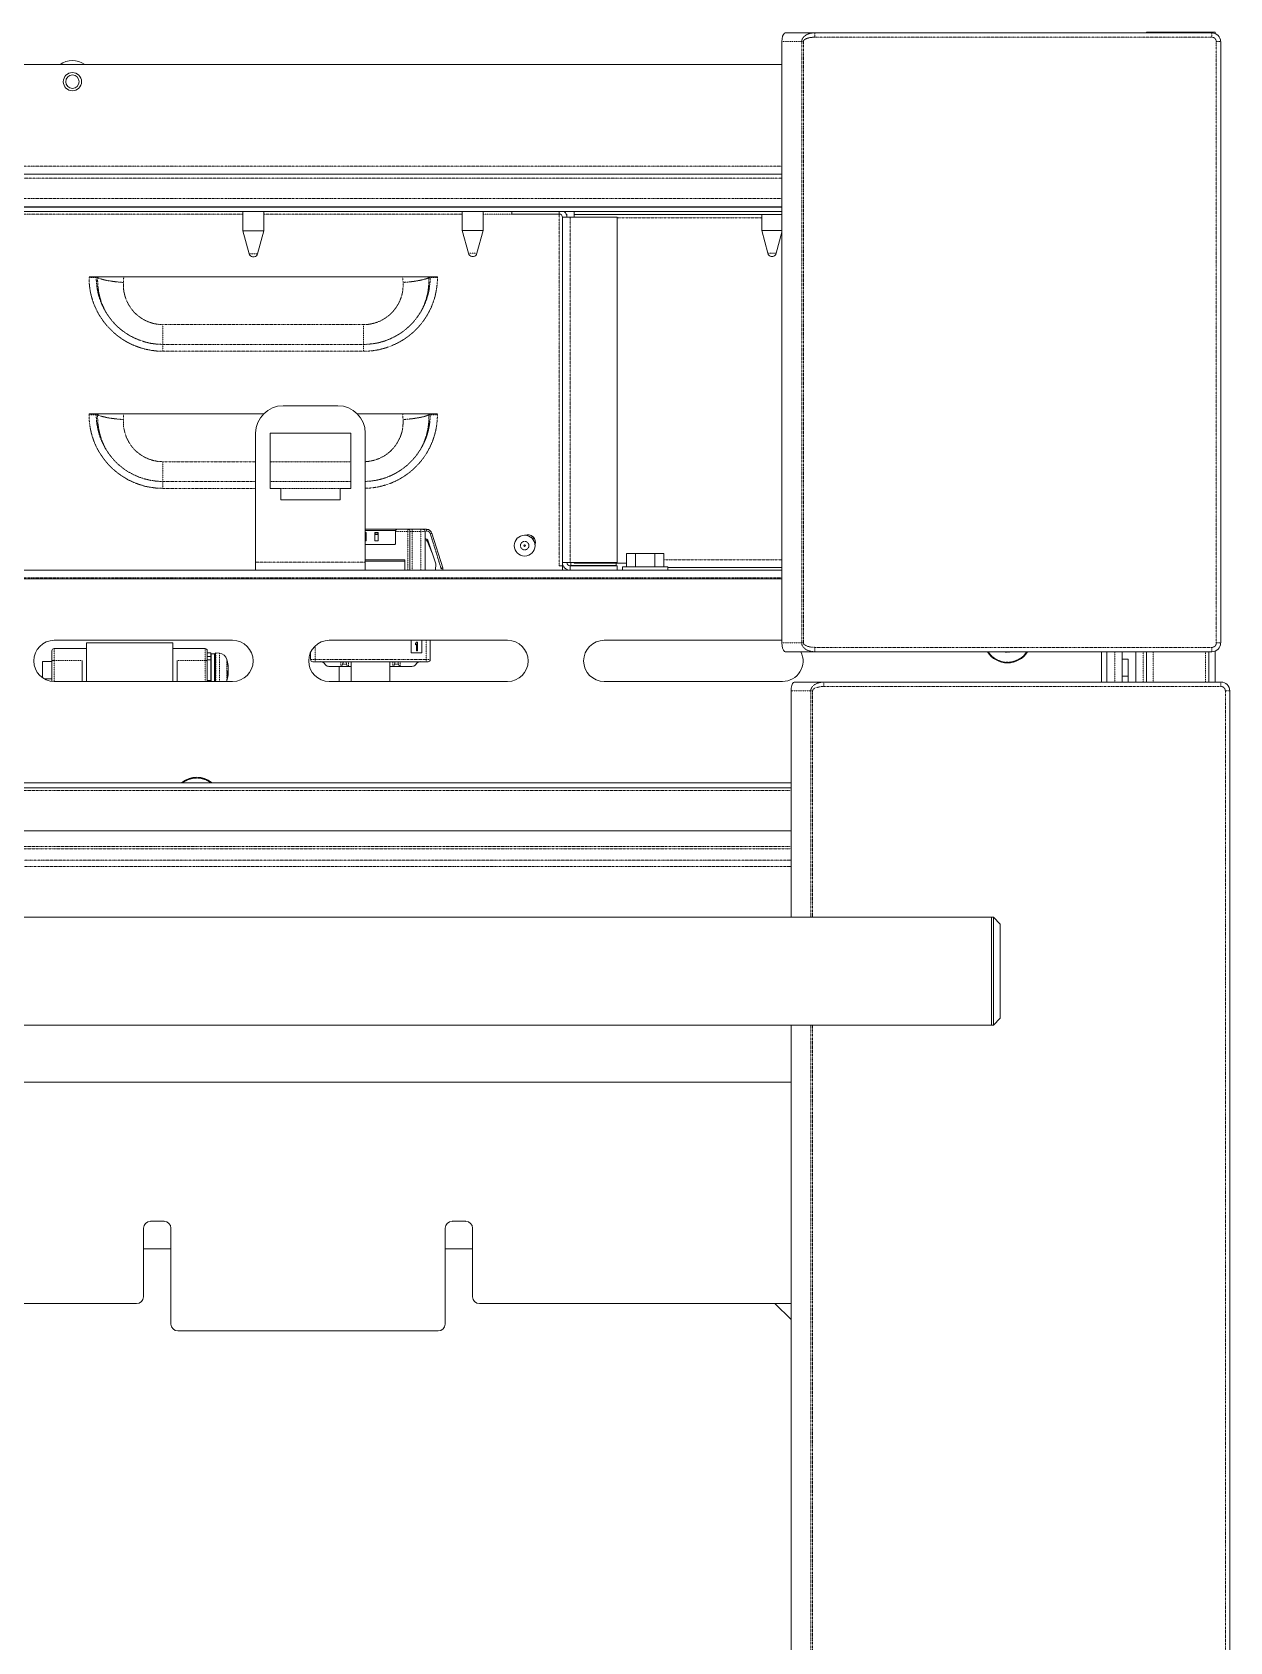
# Model space of a CAD drawing. Header units: millimetres. Extents: x 60499 to 556746, y 248297 to 497145.
# Drawn here: x 282588 to 294693, y 343822 to 360093 of the extents above; entities that cross this region are included whole.
import ezdxf

# ---------------------------------------------------------------- set-up
doc = ezdxf.new("R2010")
doc.units = ezdxf.units.MM
doc.linetypes.add('PHANTOM', pattern=[20, 10, -2, 2, -2, 2, -2])

msp = doc.modelspace()

# ---------------------------------------------------------------- linework, layer by layer
at = {"color": 7, "lineweight": 13, "ltscale": 0.006643}
for p, q in [((290204, 360087), (290499, 360087)), ((290204, 353831), (290499, 353831)), ((290297, 353524), (290591, 353524))]:
    msp.add_line(p, q, dxfattribs=at)
at = {"color": 7, "linetype": 'PHANTOM', "lineweight": 13, "ltscale": 0.000999991}
for p, q in [((290499, 360087), (290499, 360042)), ((294512, 360087), (294512, 360042)), ((294601, 359998), (294556, 359998)), ((294601, 353919), (294556, 353919)), ((290499, 353831), (290499, 353875)), ((294512, 353831), (294512, 353875)), ((290591, 353479), (290591, 353524)), ((294604, 353479), (294604, 353524))]:
    msp.add_line(p, q, dxfattribs=at)
at = {"color": 7, "lineweight": 13, "ltscale": 0.03937}
for p, q in [((290499, 360087), (294512, 360087)), ((290167, 359998), (290167, 353919)), ((294601, 353919), (294601, 359998)), ((290167, 359765), (266122, 359765)), ((266122, 358657), (290167, 358657)), ((266122, 358328), (290167, 358328)), ((290167, 358324), (266122, 358324)), ((290167, 358280), (266122, 358280)), ((287948, 358222), (287948, 354732)), ((288065, 358251), (290167, 358251)), ((288502, 354732), (288502, 358222)), ((283218, 357621), (286630, 357621)), ((283218, 356235), (284927, 356235)), ((284846, 354737), (284846, 356040)), ((285955, 354737), (285955, 356040)), ((266122, 354654), (290167, 354654)), ((266122, 354569), (290167, 354569)), ((284846, 354654), (285955, 354654)), ((290167, 354681), (289013, 354681)), ((282812, 353946), (284614, 353946)), ((285591, 353946), (287393, 353946)), ((288370, 353946), (290167, 353946)), ((285447, 353730), (286569, 353730)), ((294512, 353831), (290499, 353831)), ((284614, 353530), (282812, 353530)), ((287393, 353530), (285591, 353530)), ((290172, 353530), (288370, 353530)), ((290259, 353435), (290259, 351148)), ((290591, 353524), (294604, 353524)), ((294693, 329917), (294693, 353435)), ((266148, 352507), (290259, 352507)), ((266148, 352454), (290259, 352454)), ((266148, 352019), (290259, 352019)), ((264054, 351148), (292286, 351148)), ((264054, 350057), (292286, 350057)), ((290259, 350057), (290259, 334344)), ((290259, 349481), (266148, 349481)), ((280458, 347241), (283644, 347241)), ((287109, 347241), (290259, 347241)), ((284061, 346965), (286693, 346965))]:
    msp.add_line(p, q, dxfattribs=at)
at = {"color": 7, "lineweight": 13, "ltscale": 0.001475}
msp.add_line((293852, 360093), (293917, 360093), dxfattribs=at)
at = {"color": 7, "lineweight": 13, "ltscale": 0.000147121}
msp.add_line((293852, 360093), (293852, 360087), dxfattribs=at)
at = {"color": 7, "lineweight": 13, "ltscale": 0.011938}
msp.add_line((293917, 360093), (294446, 360093), dxfattribs=at)
at = {"color": 7, "linetype": 'PHANTOM', "lineweight": 13, "ltscale": 0.000147121}
for p, q in [((293917, 360093), (293917, 360087)), ((294446, 360087), (294446, 360093))]:
    msp.add_line(p, q, dxfattribs=at)
at = {"color": 7, "lineweight": 13, "ltscale": 0.000774954}
for p, q in [((294481, 360093), (294446, 360093)), ((288554, 354654), (288554, 354689)), ((289013, 354654), (289013, 354689))]:
    msp.add_line(p, q, dxfattribs=at)
at = {"color": 7, "lineweight": 13, "ltscale": 5.0342e-05}
msp.add_line((294479, 360093), (294481, 360093), dxfattribs=at)
at = {"color": 7, "lineweight": 13, "ltscale": 0.001425}
msp.add_line((294544, 360093), (294481, 360093), dxfattribs=at)
at = {"color": 7, "lineweight": 13, "ltscale": 0.000147061}
msp.add_line((294481, 360093), (294481, 360087), dxfattribs=at)
at = {"color": 7, "lineweight": 13, "ltscale": 0.000280726}
msp.add_line((294544, 360093), (294544, 360081), dxfattribs=at)
at = {"color": 7, "linetype": 'PHANTOM', "lineweight": 13, "ltscale": 0.004504}
for p, q in [((290167, 359998), (290366, 359998)), ((290167, 353919), (290366, 353919)), ((290259, 353435), (290459, 353435))]:
    msp.add_line(p, q, dxfattribs=at)
at = {"color": 7, "linetype": 'PHANTOM', "lineweight": 13, "ltscale": 0.000382671}
for p, q in [((290366, 359998), (290383, 359998)), ((290366, 353919), (290383, 353919)), ((290476, 353435), (290459, 353435))]:
    msp.add_line(p, q, dxfattribs=at)
at = {"color": 7, "linetype": 'PHANTOM', "lineweight": 13, "ltscale": 0.03937}
for p, q in [((290366, 359998), (290366, 353919)), ((290383, 359998), (290383, 353919)), ((290499, 360042), (294512, 360042)), ((294556, 353919), (294556, 359998)), ((266122, 358739), (290167, 358739)), ((290167, 358618), (266122, 358618)), ((266122, 358411), (290167, 358411)), ((278277, 358255), (284719, 358255)), ((284929, 358255), (286936, 358255)), ((287915, 354699), (287915, 358255)), ((288025, 358222), (288025, 354732)), ((289962, 358217), (288502, 358217)), ((285937, 357137), (283910, 357137)), ((283910, 356937), (285937, 356937)), ((283910, 356868), (285937, 356868)), ((284846, 355751), (283910, 355751)), ((283910, 355551), (284846, 355551)), ((283910, 355482), (284846, 355482)), ((284846, 354737), (285955, 354737)), ((290167, 354758), (288972, 354758)), ((266122, 354577), (290167, 354577)), ((285447, 353752), (286569, 353752)), ((294512, 353875), (290499, 353875)), ((290459, 353435), (290459, 351148)), ((290476, 353435), (290476, 351148)), ((290591, 353479), (294604, 353479)), ((294649, 329917), (294649, 353435)), ((290259, 352427), (266148, 352427)), ((290259, 351863), (266148, 351863)), ((290259, 351839), (266148, 351839)), ((266148, 351725), (290259, 351725)), ((266148, 351660), (290259, 351660)), ((290459, 350057), (290459, 334097)), ((290476, 350057), (290476, 334097))]:
    msp.add_line(p, q, dxfattribs=at)
at = {"color": 7, "lineweight": 13, "ltscale": 8.77681e-05}
for p, q in [((284719, 358328), (284719, 358324)), ((284929, 358328), (284929, 358324))]:
    msp.add_line(p, q, dxfattribs=at)
at = {"color": 7, "lineweight": 13, "ltscale": 0.004406}
for p, q in [((284719, 358280), (284719, 358084)), ((284929, 358280), (284929, 358084))]:
    msp.add_line(p, q, dxfattribs=at)
at = {"color": 7, "lineweight": 13, "ltscale": 0.004291}
for p, q in [((286936, 358280), (286936, 358090)), ((287146, 358280), (287146, 358090))]:
    msp.add_line(p, q, dxfattribs=at)
at = {"color": 7, "linetype": 'PHANTOM', "lineweight": 13, "ltscale": 0.006587}
msp.add_line((287146, 358255), (287438, 358255), dxfattribs=at)
at = {"color": 7, "lineweight": 13, "ltscale": 0.000557006}
for p, q in [((287438, 358280), (287438, 358255)), ((287915, 358280), (287915, 358255))]:
    msp.add_line(p, q, dxfattribs=at)
at = {"color": 7, "lineweight": 13, "ltscale": 0.01075}
for p, q in [((287438, 358255), (287915, 358255)), ((288502, 358222), (288025, 358222)), ((288025, 354732), (288502, 354732)), ((288502, 354699), (288025, 354699)), ((288502, 354654), (288025, 354654))]:
    msp.add_line(p, q, dxfattribs=at)
at = {"color": 7, "lineweight": 13, "ltscale": 0.00175}
for p, q in [((287948, 358222), (288025, 358222)), ((287948, 354732), (288025, 354732))]:
    msp.add_line(p, q, dxfattribs=at)
at = {"color": 7, "lineweight": 13, "ltscale": 0.000168988}
msp.add_line((287992, 358255), (287985, 358255), dxfattribs=at)
at = {"color": 7, "lineweight": 13, "ltscale": 0.000750024}
for p, q in [((287992, 358222), (287992, 358255)), ((287948, 354699), (287915, 354699))]:
    msp.add_line(p, q, dxfattribs=at)
at = {"color": 7, "lineweight": 13, "ltscale": 0.000662015}
msp.add_line((288065, 358280), (288065, 358251), dxfattribs=at)
at = {"color": 7, "lineweight": 13, "ltscale": 0.000644654}
msp.add_line((288065, 358251), (288065, 358222), dxfattribs=at)
at = {"color": 7, "lineweight": 13, "ltscale": 0.003629}
msp.add_line((289962, 358251), (289962, 358090), dxfattribs=at)
at = {"color": 7, "lineweight": 13, "ltscale": 0.004725}
for p, q in [((284719, 358084), (284929, 358084)), ((286936, 358090), (287146, 358090))]:
    msp.add_line(p, q, dxfattribs=at)
at = {"color": 7, "lineweight": 13, "ltscale": 0.005396}
for p, q in [((284719, 358084), (284781, 357853)), ((284929, 358084), (284867, 357853)), ((286936, 358090), (286998, 357858)), ((287146, 358090), (287084, 357858)), ((289962, 358090), (290023, 357858))]:
    msp.add_line(p, q, dxfattribs=at)
at = {"color": 7, "lineweight": 13, "ltscale": 0.004622}
msp.add_line((289962, 358090), (290167, 358090), dxfattribs=at)
at = {"color": 7, "lineweight": 13, "ltscale": 0.004999}
msp.add_line((290167, 358073), (290109, 357858), dxfattribs=at)
at = {"color": 7, "linetype": 'PHANTOM', "lineweight": 13, "ltscale": 0.000965929}
for p, q in [((284781, 357853), (284824, 357853)), ((284824, 357853), (284867, 357853)), ((286998, 357858), (287041, 357858)), ((287041, 357858), (287084, 357858)), ((290066, 357858), (290109, 357858))]:
    msp.add_line(p, q, dxfattribs=at)
at = {"color": 7, "lineweight": 13, "ltscale": 0.000187491}
for p, q in [((284824, 357821), (284816, 357821)), ((284832, 357821), (284824, 357821)), ((287041, 357826), (287033, 357826)), ((287049, 357826), (287041, 357826)), ((290066, 357826), (290058, 357826))]:
    msp.add_line(p, q, dxfattribs=at)
at = {"color": 7, "linetype": 'PHANTOM', "lineweight": 13, "ltscale": 0.000965869}
msp.add_line((290023, 357858), (290066, 357858), dxfattribs=at)
at = {"color": 7, "lineweight": 13, "ltscale": 0.000187551}
msp.add_line((290075, 357826), (290066, 357826), dxfattribs=at)
at = {"color": 7, "linetype": 'PHANTOM', "lineweight": 13, "ltscale": 0.000199986}
for p, q in [((283163, 357621), (283163, 357612)), ((283236, 357621), (283236, 357612)), ((286611, 357612), (286611, 357621)), ((286684, 357612), (286684, 357621)), ((283163, 356235), (283163, 356226)), ((283236, 356235), (283236, 356226)), ((286611, 356226), (286611, 356235)), ((286684, 356226), (286684, 356235))]:
    msp.add_line(p, q, dxfattribs=at)
at = {"color": 7, "lineweight": 13, "ltscale": 0.001225}
for p, q in [((283218, 357621), (283163, 357621)), ((286630, 357621), (286684, 357621)), ((283218, 356235), (283163, 356235)), ((286630, 356235), (286684, 356235))]:
    msp.add_line(p, q, dxfattribs=at)
at = {"color": 7, "linetype": 'PHANTOM', "lineweight": 13, "ltscale": 0.001644}
for p, q in [((283236, 357612), (283163, 357612)), ((286611, 357612), (286684, 357612)), ((283236, 356226), (283163, 356226)), ((286611, 356226), (286684, 356226))]:
    msp.add_line(p, q, dxfattribs=at)
at = {"color": 7, "linetype": 'PHANTOM', "lineweight": 13, "ltscale": 0.000311003}
for p, q in [((283250, 357612), (283236, 357612)), ((286597, 357612), (286611, 357612)), ((283250, 356226), (283236, 356226)), ((286597, 356226), (286611, 356226))]:
    msp.add_line(p, q, dxfattribs=at)
at = {"color": 7, "linetype": 'PHANTOM', "lineweight": 13, "ltscale": 0.000200395}
for p, q in [((283250, 357612), (283251, 357621)), ((283250, 356226), (283251, 356235))]:
    msp.add_line(p, q, dxfattribs=at)
at = {"color": 7, "linetype": 'PHANTOM', "lineweight": 13, "ltscale": 0.001288}
for p, q in [((283510, 357564), (283514, 357621)), ((286333, 357621), (286337, 357564)), ((283510, 356178), (283514, 356235)), ((286333, 356235), (286337, 356178))]:
    msp.add_line(p, q, dxfattribs=at)
at = {"color": 7, "linetype": 'PHANTOM', "lineweight": 13, "ltscale": 0.000200399}
for p, q in [((286597, 357621), (286597, 357612)), ((286597, 356235), (286597, 356226))]:
    msp.add_line(p, q, dxfattribs=at)
at = {"color": 7, "linetype": 'PHANTOM', "lineweight": 13, "ltscale": 0.004503}
for p, q in [((283910, 357137), (283910, 356937)), ((285937, 357137), (285937, 356937)), ((283910, 355751), (283910, 355551))]:
    msp.add_line(p, q, dxfattribs=at)
at = {"color": 7, "linetype": 'PHANTOM', "lineweight": 13, "ltscale": 0.001565}
for p, q in [((283910, 356937), (283910, 356868)), ((285937, 356937), (285937, 356868)), ((283910, 355551), (283910, 355482))]:
    msp.add_line(p, q, dxfattribs=at)
at = {"color": 7, "lineweight": 13, "ltscale": 0.0125}
msp.add_line((285678, 356317), (285124, 356317), dxfattribs=at)
at = {"color": 7, "lineweight": 13, "ltscale": 0.017034}
msp.add_line((285874, 356235), (286630, 356235), dxfattribs=at)
at = {"color": 7, "lineweight": 13, "ltscale": 0.018406}
msp.add_line((285809, 356040), (284993, 356040), dxfattribs=at)
at = {"color": 7, "lineweight": 13, "ltscale": 0.012623}
for p, q in [((284993, 355480), (284993, 356040)), ((285809, 355480), (285809, 356040))]:
    msp.add_line(p, q, dxfattribs=at)
at = {"color": 7, "linetype": 'PHANTOM', "lineweight": 13, "ltscale": 0.018406}
for p, q in [((285809, 355751), (284993, 355751)), ((284993, 355551), (285809, 355551)), ((284993, 355482), (285809, 355482))]:
    msp.add_line(p, q, dxfattribs=at)
at = {"color": 7, "lineweight": 13, "ltscale": 0.002411}
for p, q in [((284993, 355480), (285100, 355480)), ((285702, 355480), (285809, 355480))]:
    msp.add_line(p, q, dxfattribs=at)
at = {"color": 7, "lineweight": 13, "ltscale": 0.002584}
for p, q in [((285100, 355480), (285100, 355366)), ((285702, 355366), (285702, 355480))]:
    msp.add_line(p, q, dxfattribs=at)
at = {"color": 7, "lineweight": 13, "ltscale": 0.013583}
msp.add_line((285100, 355366), (285702, 355366), dxfattribs=at)
at = {"color": 7, "lineweight": 13, "ltscale": 0.007197}
msp.add_line((285955, 355068), (286274, 355068), dxfattribs=at)
at = {"color": 7, "lineweight": 13, "ltscale": 0.006902}
msp.add_line((285955, 355055), (286261, 355055), dxfattribs=at)
at = {"color": 7, "lineweight": 13, "ltscale": 0.000208937}
for p, q in [((285964, 355037), (285955, 355037)), ((285964, 355016), (285955, 355016)), ((285964, 354950), (285955, 354950))]:
    msp.add_line(p, q, dxfattribs=at)
at = {"color": 7, "lineweight": 13, "ltscale": 0.000295264}
for p, q in [((285964, 355037), (285964, 355024)), ((286051, 355037), (286051, 355024))]:
    msp.add_line(p, q, dxfattribs=at)
at = {"color": 7, "lineweight": 13, "ltscale": 0.000738189}
for p, q in [((286051, 355037), (286084, 355037)), ((286051, 355016), (286084, 355016)), ((286051, 354950), (286084, 354950))]:
    msp.add_line(p, q, dxfattribs=at)
at = {"color": 7, "lineweight": 13, "ltscale": 0.000295324}
msp.add_line((286084, 355037), (286084, 355024), dxfattribs=at)
at = {"color": 7, "lineweight": 13, "ltscale": 0.000417608}
msp.add_line((286261, 355055), (286274, 355068), dxfattribs=at)
at = {"color": 7, "lineweight": 13, "ltscale": 0.000196802}
for p, q in [((286261, 355055), (286261, 355046)), ((286084, 355016), (286084, 355024))]:
    msp.add_line(p, q, dxfattribs=at)
at = {"color": 7, "linetype": 'PHANTOM', "lineweight": 13, "ltscale": 0.002805}
msp.add_line((286385, 355046), (286261, 355046), dxfattribs=at)
at = {"color": 7, "lineweight": 13, "ltscale": 0.002756}
msp.add_line((286261, 355046), (286261, 354924), dxfattribs=at)
at = {"color": 7, "lineweight": 13, "ltscale": 0.00251}
msp.add_line((286385, 355068), (286274, 355068), dxfattribs=at)
at = {"color": 7, "lineweight": 13, "ltscale": 0.000984252}
for p, q in [((286429, 355068), (286385, 355068)), ((284009, 353921), (284009, 353878))]:
    msp.add_line(p, q, dxfattribs=at)
at = {"color": 7, "linetype": 'PHANTOM', "lineweight": 13, "ltscale": 0.000492126}
for p, q in [((286385, 355068), (286385, 355046)), ((286385, 355046), (286407, 355046)), ((286429, 355046), (286407, 355046)), ((286429, 355068), (286429, 355046)), ((286516, 355068), (286516, 355046)), ((285447, 353730), (285447, 353752)), ((286569, 353730), (286569, 353752))]:
    msp.add_line(p, q, dxfattribs=at)
at = {"color": 7, "linetype": 'PHANTOM', "lineweight": 13, "ltscale": 0.008836}
for p, q in [((286385, 355046), (286385, 354654)), ((286429, 354654), (286429, 355046)), ((286516, 355046), (286516, 354654))]:
    msp.add_line(p, q, dxfattribs=at)
at = {"color": 7, "lineweight": 13, "ltscale": 0.008836}
for p, q in [((286407, 355046), (286407, 354654)), ((286560, 355046), (286560, 354654))]:
    msp.add_line(p, q, dxfattribs=at)
at = {"color": 7, "lineweight": 13, "ltscale": 0.001969}
for p, q in [((286516, 355068), (286429, 355068)), ((286484, 353927), (286484, 353839)), ((284009, 353791), (284009, 353878)), ((284009, 353638), (284009, 353550))]:
    msp.add_line(p, q, dxfattribs=at)
at = {"color": 7, "linetype": 'PHANTOM', "lineweight": 13, "ltscale": 0.001969}
msp.add_line((286516, 355046), (286429, 355046), dxfattribs=at)
at = {"color": 7, "lineweight": 13, "ltscale": 0.000492126}
for p, q in [((286516, 355068), (286538, 355068)), ((285447, 353730), (285425, 353730)), ((286590, 353730), (286569, 353730))]:
    msp.add_line(p, q, dxfattribs=at)
at = {"color": 7, "linetype": 'PHANTOM', "lineweight": 13, "ltscale": 0.000984252}
for p, q in [((286516, 355046), (286560, 355046)), ((285447, 353752), (285403, 353752)), ((286612, 353752), (286569, 353752))]:
    msp.add_line(p, q, dxfattribs=at)
at = {"color": 7, "lineweight": 13, "ltscale": 0.00083659}
msp.add_line((286538, 355068), (286575, 355068), dxfattribs=at)
at = {"color": 7, "linetype": 'PHANTOM', "lineweight": 13, "ltscale": 0.000354436}
msp.add_line((286559, 355050), (286575, 355050), dxfattribs=at)
at = {"color": 7, "linetype": 'PHANTOM', "lineweight": 13, "ltscale": 0.000393665}
for p, q in [((286575, 355068), (286575, 355050)), ((286739, 354672), (286721, 354672))]:
    msp.add_line(p, q, dxfattribs=at)
at = {"color": 7, "linetype": 'PHANTOM', "lineweight": 13, "ltscale": 0.000208937}
msp.add_line((285964, 355024), (285955, 355024), dxfattribs=at)
at = {"color": 7, "lineweight": 13, "ltscale": 0.006705}
msp.add_line((286252, 354915), (285955, 354915), dxfattribs=at)
at = {"color": 7, "lineweight": 13, "ltscale": 0.000196862}
for p, q in [((285964, 355016), (285964, 355024)), ((286051, 355016), (286051, 355024))]:
    msp.add_line(p, q, dxfattribs=at)
at = {"color": 7, "lineweight": 13, "ltscale": 0.001476}
for p, q in [((285964, 354950), (285964, 355016)), ((286051, 354950), (286051, 355016)), ((286084, 354950), (286084, 355016))]:
    msp.add_line(p, q, dxfattribs=at)
at = {"color": 7, "linetype": 'PHANTOM', "lineweight": 13, "ltscale": 0.000738189}
msp.add_line((286051, 355024), (286084, 355024), dxfattribs=at)
at = {"color": 7, "lineweight": 13, "ltscale": 0.00013835}
msp.add_line((286566, 354972), (286560, 354972), dxfattribs=at)
at = {"color": 7, "lineweight": 13, "ltscale": 1.32163e-05}
msp.add_line((286560, 354963), (286561, 354963), dxfattribs=at)
at = {"color": 7, "lineweight": 13, "ltscale": 0.002962}
msp.add_line((286581, 354950), (286630, 354828), dxfattribs=at)
at = {"color": 7, "lineweight": 13, "ltscale": 0.005669}
msp.add_line((286667, 354719), (286587, 354957), dxfattribs=at)
at = {"color": 7, "linetype": 'PHANTOM', "lineweight": 13, "ltscale": 0.000393726}
msp.add_line((286629, 355028), (286613, 355023), dxfattribs=at)
at = {"color": 7, "linetype": 'PHANTOM', "lineweight": 13, "ltscale": 0.008261}
msp.add_line((286721, 354673), (286613, 355023), dxfattribs=at)
at = {"color": 7, "lineweight": 13, "ltscale": 0.008261}
msp.add_line((286738, 354678), (286629, 355028), dxfattribs=at)
at = {"color": 7, "lineweight": 13, "ltscale": 7.4654e-05}
msp.add_line((287577, 355007), (287577, 355011), dxfattribs=at)
at = {"color": 7, "lineweight": 13, "ltscale": 0.00040917}
msp.add_line((287646, 354996), (287632, 354985), dxfattribs=at)
at = {"color": 7, "lineweight": 13, "ltscale": 0.000403392}
msp.add_line((287648, 354969), (287659, 354983), dxfattribs=at)
at = {"color": 7, "lineweight": 13, "ltscale": 3.28072e-05}
msp.add_line((287672, 354914), (287670, 354914), dxfattribs=at)
at = {"color": 7, "lineweight": 13, "ltscale": 0.001865}
for p, q in [((284846, 354654), (284846, 354737)), ((285955, 354654), (285955, 354737))]:
    msp.add_line(p, q, dxfattribs=at)
at = {"color": 7, "lineweight": 13, "ltscale": 0.009018}
for p, q in [((286355, 354761), (285955, 354761)), ((285955, 354747), (286355, 354747))]:
    msp.add_line(p, q, dxfattribs=at)
at = {"color": 7, "lineweight": 13, "ltscale": 0.00241}
msp.add_line((286355, 354761), (286355, 354654), dxfattribs=at)
at = {"color": 7, "lineweight": 13, "ltscale": 0.001455}
msp.add_line((286665, 354654), (286667, 354719), dxfattribs=at)
at = {"color": 7, "lineweight": 13, "ltscale": 0.000732902}
msp.add_line((287948, 354699), (287948, 354731), dxfattribs=at)
at = {"color": 7, "lineweight": 13, "ltscale": 1.11738e-05}
msp.add_line((287992, 354731), (287992, 354732), dxfattribs=at)
at = {"color": 7, "lineweight": 13, "ltscale": 0.000687487}
msp.add_line((288031, 354701), (288031, 354732), dxfattribs=at)
at = {"color": 7, "lineweight": 13, "ltscale": 0.000158715}
msp.add_line((288065, 354725), (288065, 354732), dxfattribs=at)
at = {"color": 7, "lineweight": 13, "ltscale": 0.01195}
msp.add_line((288595, 354725), (288065, 354725), dxfattribs=at)
at = {"color": 7, "lineweight": 13, "ltscale": 0.000528711}
msp.add_line((288490, 354701), (288490, 354725), dxfattribs=at)
at = {"color": 7, "lineweight": 13, "ltscale": 0.003}
for p, q in [((288595, 354689), (288595, 354822)), ((288686, 354689), (288686, 354822)), ((288881, 354689), (288881, 354822)), ((288972, 354689), (288972, 354822))]:
    msp.add_line(p, q, dxfattribs=at)
at = {"color": 7, "lineweight": 13, "ltscale": 0.002048}
for p, q in [((288595, 354822), (288686, 354822)), ((288881, 354822), (288972, 354822))]:
    msp.add_line(p, q, dxfattribs=at)
at = {"color": 7, "lineweight": 13, "ltscale": 0.004405}
msp.add_line((288686, 354822), (288881, 354822), dxfattribs=at)
at = {"color": 7, "linetype": 'PHANTOM', "lineweight": 13, "ltscale": 0.000393668}
msp.add_line((286738, 354678), (286721, 354673), dxfattribs=at)
at = {"color": 7, "linetype": 'PHANTOM', "lineweight": 13, "ltscale": 0.000392764}
msp.add_line((286721, 354654), (286721, 354672), dxfattribs=at)
at = {"color": 7, "lineweight": 13, "ltscale": 0.000390901}
msp.add_line((286739, 354654), (286739, 354672), dxfattribs=at)
at = {"color": 7, "lineweight": 13, "ltscale": 0.000168748}
msp.add_line((287955, 354699), (287948, 354699), dxfattribs=at)
at = {"color": 7, "lineweight": 13, "ltscale": 0.001}
msp.add_line((287948, 354699), (287948, 354654), dxfattribs=at)
at = {"color": 7, "lineweight": 13, "ltscale": 0.000999991}
for p, q in [((288025, 354699), (288025, 354654)), ((288502, 354699), (288502, 354654))]:
    msp.add_line(p, q, dxfattribs=at)
at = {"color": 7, "lineweight": 13, "ltscale": 6.24769e-05}
for p, q in [((288031, 354701), (288031, 354699)), ((288098, 354701), (288098, 354699)), ((288195, 354701), (288195, 354699)), ((288249, 354701), (288249, 354699)), ((288260, 354701), (288260, 354699)), ((288271, 354701), (288271, 354699)), ((288326, 354701), (288326, 354699)), ((288423, 354701), (288423, 354699)), ((288490, 354701), (288490, 354699))]:
    msp.add_line(p, q, dxfattribs=at)
at = {"color": 7, "lineweight": 13, "ltscale": 0.001516}
for p, q in [((288098, 354701), (288031, 354701)), ((288098, 354699), (288031, 354699)), ((288490, 354701), (288423, 354701)), ((288490, 354699), (288423, 354699)), ((288621, 354654), (288554, 354654)), ((289013, 354654), (288946, 354654))]:
    msp.add_line(p, q, dxfattribs=at)
at = {"color": 7, "lineweight": 13, "ltscale": 0.003659}
for p, q in [((288260, 354701), (288098, 354701)), ((288423, 354701), (288260, 354701)), ((288784, 354654), (288621, 354654)), ((288946, 354654), (288784, 354654))]:
    msp.add_line(p, q, dxfattribs=at)
at = {"color": 7, "lineweight": 13, "ltscale": 0.002173}
for p, q in [((288195, 354699), (288098, 354699)), ((288423, 354699), (288326, 354699))]:
    msp.add_line(p, q, dxfattribs=at)
at = {"color": 7, "lineweight": 13, "ltscale": 0.000247204}
for p, q in [((288260, 354699), (288249, 354699)), ((288271, 354699), (288260, 354699))]:
    msp.add_line(p, q, dxfattribs=at)
at = {"color": 7, "lineweight": 13, "ltscale": 0.005175}
for q in [(288554, 354689), (289013, 354689)]:
    msp.add_line((288784, 354689), q, dxfattribs=at)
at = {"color": 7, "lineweight": 13, "ltscale": 0.008826}
for p, q in [((283136, 353921), (283136, 353530)), ((284009, 353921), (284009, 353530))]:
    msp.add_line(p, q, dxfattribs=at)
at = {"color": 7, "lineweight": 13, "ltscale": 0.019685}
msp.add_line((284009, 353921), (283136, 353921), dxfattribs=at)
at = {"color": 7, "lineweight": 13, "ltscale": 0.002893}
for p, q in [((286418, 353946), (286418, 353818)), ((286527, 353818), (286527, 353946))]:
    msp.add_line(p, q, dxfattribs=at)
at = {"color": 7, "lineweight": 13, "ltscale": 0.000382741}
msp.add_line((286462, 353914), (286473, 353927), dxfattribs=at)
at = {"color": 7, "lineweight": 13, "ltscale": 0.000335093}
msp.add_line((286462, 353899), (286462, 353914), dxfattribs=at)
at = {"color": 7, "lineweight": 13, "ltscale": 0.000382787}
msp.add_line((286473, 353912), (286462, 353899), dxfattribs=at)
at = {"color": 7, "lineweight": 13, "ltscale": 0.000246063}
for p, q in [((286473, 353927), (286484, 353927)), ((286484, 353839), (286473, 353839))]:
    msp.add_line(p, q, dxfattribs=at)
at = {"color": 7, "lineweight": 13, "ltscale": 0.001633}
msp.add_line((286473, 353839), (286473, 353912), dxfattribs=at)
at = {"color": 7, "linetype": 'PHANTOM', "lineweight": 13, "ltscale": 0.004369}
msp.add_line((286569, 353752), (286569, 353946), dxfattribs=at)
at = {"color": 7, "lineweight": 13, "ltscale": 0.004369}
msp.add_line((286612, 353752), (286612, 353946), dxfattribs=at)
at = {"color": 7, "lineweight": 13, "ltscale": 0.002916}
msp.add_line((282691, 353602), (282691, 353732), dxfattribs=at)
at = {"color": 7, "lineweight": 13, "ltscale": 0.002165}
msp.add_line((282691, 353732), (282787, 353732), dxfattribs=at)
at = {"color": 7, "lineweight": 13, "ltscale": 0.002424}
msp.add_line((282787, 353841), (282787, 353733), dxfattribs=at)
at = {"color": 7, "lineweight": 13, "ltscale": 0.004547}
msp.add_line((282787, 353532), (282787, 353733), dxfattribs=at)
at = {"color": 7, "linetype": 'PHANTOM', "lineweight": 13, "ltscale": 0.002693}
for p, q in [((282809, 353743), (282809, 353863)), ((284336, 353863), (284336, 353743))]:
    msp.add_line(p, q, dxfattribs=at)
at = {"color": 7, "lineweight": 13, "ltscale": 0.007382}
for p, q in [((283136, 353863), (282809, 353863)), ((284009, 353863), (284336, 353863))]:
    msp.add_line(p, q, dxfattribs=at)
at = {"color": 7, "linetype": 'PHANTOM', "lineweight": 13, "ltscale": 0.006398}
for p, q in [((283092, 353743), (282809, 353743)), ((284053, 353743), (284336, 353743))]:
    msp.add_line(p, q, dxfattribs=at)
at = {"color": 7, "linetype": 'PHANTOM', "lineweight": 13, "ltscale": 0.004804}
msp.add_line((282809, 353743), (282809, 353530), dxfattribs=at)
at = {"color": 7, "lineweight": 13, "ltscale": 0.004805}
for p, q in [((283092, 353743), (283092, 353530)), ((284053, 353743), (284053, 353530))]:
    msp.add_line(p, q, dxfattribs=at)
at = {"color": 7, "lineweight": 13, "ltscale": 0.003445}
msp.add_line((284009, 353791), (284009, 353638), dxfattribs=at)
at = {"color": 7, "linetype": 'PHANTOM', "lineweight": 13, "ltscale": 0.004805}
msp.add_line((284336, 353530), (284336, 353743), dxfattribs=at)
at = {"color": 7, "lineweight": 13, "ltscale": 0.000492246}
msp.add_line((284358, 353819), (284358, 353841), dxfattribs=at)
at = {"color": 7, "lineweight": 13, "ltscale": 0.00081202}
for p, q in [((284358, 353819), (284358, 353783)), ((284393, 353819), (284393, 353783))]:
    msp.add_line(p, q, dxfattribs=at)
at = {"color": 7, "lineweight": 13, "ltscale": 0.00078739}
for p, q in [((284393, 353819), (284358, 353819)), ((284393, 353783), (284358, 353783)), ((284393, 353748), (284358, 353748)), ((284397, 353808), (284432, 353808)), ((284393, 353541), (284358, 353541))]:
    msp.add_line(p, q, dxfattribs=at)
at = {"color": 7, "lineweight": 13, "ltscale": 0.000796461}
for p, q in [((284358, 353783), (284358, 353748)), ((284393, 353783), (284393, 353748))]:
    msp.add_line(p, q, dxfattribs=at)
at = {"color": 7, "lineweight": 13, "ltscale": 0.004657}
for p, q in [((284358, 353748), (284358, 353541)), ((284393, 353748), (284393, 353541))]:
    msp.add_line(p, q, dxfattribs=at)
at = {"color": 7, "lineweight": 13, "ltscale": 0.000139203}
msp.add_line((284393, 353804), (284397, 353808), dxfattribs=at)
at = {"color": 7, "lineweight": 13, "ltscale": 0.001849}
for p, q in [((284393, 353804), (284393, 353722)), ((284437, 353722), (284437, 353804))]:
    msp.add_line(p, q, dxfattribs=at)
at = {"color": 7, "lineweight": 13, "ltscale": 0.001899}
for p, q in [((284397, 353724), (284397, 353808)), ((284432, 353808), (284432, 353724))]:
    msp.add_line(p, q, dxfattribs=at)
at = {"color": 7, "lineweight": 13, "ltscale": 0.00013916}
msp.add_line((284437, 353804), (284432, 353808), dxfattribs=at)
at = {"color": 7, "lineweight": 13, "ltscale": 0.005513}
msp.add_line((284437, 353809), (284437, 353565), dxfattribs=at)
at = {"color": 7, "lineweight": 13, "ltscale": 1.71989e-05}
msp.add_line((284445, 353818), (284446, 353818), dxfattribs=at)
at = {"color": 7, "linetype": 'PHANTOM', "lineweight": 13, "ltscale": 0.005804}
msp.add_line((284446, 353561), (284446, 353818), dxfattribs=at)
at = {"color": 7, "lineweight": 13, "ltscale": 0.000779059}
msp.add_line((284481, 353815), (284446, 353818), dxfattribs=at)
at = {"color": 7, "linetype": 'PHANTOM', "lineweight": 13, "ltscale": 0.000475125}
msp.add_line((284481, 353794), (284481, 353815), dxfattribs=at)
at = {"color": 7, "linetype": 'PHANTOM', "lineweight": 13, "ltscale": 0.005228}
msp.add_line((284481, 353562), (284481, 353794), dxfattribs=at)
at = {"color": 7, "linetype": 'PHANTOM', "lineweight": 13, "ltscale": 0.000299769}
msp.add_line((284557, 353739), (284557, 353752), dxfattribs=at)
at = {"color": 7, "linetype": 'PHANTOM', "lineweight": 13, "ltscale": 0.003298}
msp.add_line((284557, 353592), (284557, 353739), dxfattribs=at)
at = {"color": 7, "lineweight": 13, "ltscale": 0.001683}
msp.add_line((285403, 353827), (285403, 353752), dxfattribs=at)
at = {"color": 7, "linetype": 'PHANTOM', "lineweight": 13, "ltscale": 0.003055}
msp.add_line((285447, 353888), (285447, 353752), dxfattribs=at)
at = {"color": 7, "linetype": 'PHANTOM', "lineweight": 13, "ltscale": 8.84289e-05}
msp.add_line((285522, 353730), (285522, 353726), dxfattribs=at)
at = {"color": 7, "linetype": 'PHANTOM', "lineweight": 13, "ltscale": 0.001083}
for p, q in [((285708, 353682), (285708, 353730)), ((285784, 353730), (285784, 353682)), ((286232, 353682), (286232, 353730)), ((286308, 353730), (286308, 353682))]:
    msp.add_line(p, q, dxfattribs=at)
at = {"color": 7, "lineweight": 13, "ltscale": 0.000231225}
for p, q in [((285730, 353720), (285730, 353730)), ((286253, 353720), (286253, 353730)), ((286286, 353730), (286286, 353720))]:
    msp.add_line(p, q, dxfattribs=at)
at = {"color": 7, "lineweight": 13, "ltscale": 0.000231165}
msp.add_line((285762, 353730), (285762, 353720), dxfattribs=at)
at = {"color": 7, "lineweight": 13, "ltscale": 0.002461}
msp.add_line((286418, 353818), (286527, 353818), dxfattribs=at)
at = {"color": 7, "linetype": 'PHANTOM', "lineweight": 13, "ltscale": 8.83688e-05}
msp.add_line((286493, 353726), (286493, 353730), dxfattribs=at)
at = {"color": 7, "lineweight": 13, "ltscale": 0.006924}
for p, q in [((293398, 353524), (293398, 353831)), ((293451, 353831), (293451, 353524)), ((293606, 353831), (293606, 353524)), ((293745, 353524), (293745, 353831)), ((293852, 353831), (293852, 353524)), ((294481, 353831), (294481, 353524))]:
    msp.add_line(p, q, dxfattribs=at)
at = {"color": 7, "linetype": 'PHANTOM', "lineweight": 13, "ltscale": 0.006924}
for p, q in [((293532, 353831), (293532, 353524)), ((293817, 353524), (293817, 353831)), ((293917, 353831), (293917, 353524)), ((294446, 353524), (294446, 353831))]:
    msp.add_line(p, q, dxfattribs=at)
at = {"color": 7, "lineweight": 13, "ltscale": 0.001334}
for p, q in [((293606, 353757), (293665, 353757)), ((293606, 353585), (293665, 353585))]:
    msp.add_line(p, q, dxfattribs=at)
at = {"color": 7, "lineweight": 13, "ltscale": 0.0039}
msp.add_line((293665, 353757), (293665, 353585), dxfattribs=at)
at = {"color": 7, "lineweight": 13, "ltscale": 0.007057}
msp.add_line((294544, 353837), (294544, 353524), dxfattribs=at)
at = {"color": 7, "lineweight": 13, "ltscale": 0.00074678}
msp.add_line((282691, 353569), (282691, 353602), dxfattribs=at)
at = {"color": 7, "lineweight": 13, "ltscale": 0.00432}
for p, q in [((284393, 353722), (284393, 353530)), ((284437, 353530), (284437, 353722))]:
    msp.add_line(p, q, dxfattribs=at)
at = {"color": 7, "lineweight": 13, "ltscale": 0.004368}
for p, q in [((284397, 353530), (284397, 353724)), ((284432, 353724), (284432, 353530))]:
    msp.add_line(p, q, dxfattribs=at)
at = {"color": 7, "lineweight": 13, "ltscale": 0.000379668}
msp.add_line((284437, 353663), (284437, 353647), dxfattribs=at)
at = {"color": 7, "lineweight": 13, "ltscale": 0.000208397}
msp.add_line((284437, 353634), (284437, 353643), dxfattribs=at)
at = {"color": 7, "lineweight": 13, "ltscale": 0.000785047}
msp.add_line((284437, 353565), (284437, 353530), dxfattribs=at)
at = {"color": 7, "linetype": 'PHANTOM', "lineweight": 13, "ltscale": 0.00126}
msp.add_line((284557, 353537), (284557, 353592), dxfattribs=at)
at = {"color": 7, "linetype": 'PHANTOM', "lineweight": 13, "ltscale": 0.000163702}
msp.add_line((284567, 353605), (284560, 353605), dxfattribs=at)
at = {"color": 7, "lineweight": 13, "ltscale": 0.000203651}
msp.add_line((284569, 353602), (284560, 353602), dxfattribs=at)
at = {"color": 7, "linetype": 'PHANTOM', "lineweight": 13, "ltscale": 0.00016202}
msp.add_line((284567, 353598), (284560, 353598), dxfattribs=at)
at = {"color": 7, "linetype": 'PHANTOM', "lineweight": 13, "ltscale": 9.61784e-05}
msp.add_line((284563, 353705), (284567, 353705), dxfattribs=at)
at = {"color": 7, "lineweight": 13, "ltscale": 5.22644e-05}
msp.add_line((284567, 353686), (284569, 353686), dxfattribs=at)
at = {"color": 7, "lineweight": 13, "ltscale": 0.000715766}
for p, q in [((285535, 353717), (285558, 353695)), ((286458, 353695), (286481, 353717))]:
    msp.add_line(p, q, dxfattribs=at)
at = {"color": 7, "lineweight": 13, "ltscale": 0.002693}
for p, q in [((285708, 353682), (285588, 353682)), ((286427, 353682), (286308, 353682))]:
    msp.add_line(p, q, dxfattribs=at)
at = {"color": 7, "lineweight": 13, "ltscale": 0.003431}
msp.add_line((285690, 353530), (285690, 353682), dxfattribs=at)
at = {"color": 7, "lineweight": 13, "ltscale": 0.001722}
for p, q in [((285784, 353682), (285708, 353682)), ((286308, 353682), (286232, 353682))]:
    msp.add_line(p, q, dxfattribs=at)
at = {"color": 7, "linetype": 'PHANTOM', "lineweight": 13, "ltscale": 0.000889575}
for p, q in [((285766, 353705), (285726, 353705)), ((286289, 353705), (286250, 353705))]:
    msp.add_line(p, q, dxfattribs=at)
at = {"color": 7, "lineweight": 13, "ltscale": 0.000669044}
msp.add_line((285814, 353682), (285784, 353682), dxfattribs=at)
at = {"color": 7, "lineweight": 13, "ltscale": 0.000669524}
msp.add_line((286232, 353682), (286202, 353682), dxfattribs=at)
at = {"color": 7, "lineweight": 13, "ltscale": 0.001371}
msp.add_line((293665, 353585), (293665, 353524), dxfattribs=at)
at = {"color": 7, "lineweight": 13, "ltscale": 0.001737}
msp.add_line((282710, 353557), (282787, 353557), dxfattribs=at)
at = {"color": 7, "lineweight": 13, "ltscale": 0.000460046}
msp.add_line((284009, 353550), (284009, 353530), dxfattribs=at)
at = {"color": 7, "lineweight": 13, "ltscale": 0.000248045}
for p, q in [((284358, 353541), (284358, 353530)), ((284393, 353541), (284393, 353530))]:
    msp.add_line(p, q, dxfattribs=at)
at = {"color": 7, "linetype": 'PHANTOM', "lineweight": 13, "ltscale": 0.00069067}
msp.add_line((284446, 353530), (284446, 353561), dxfattribs=at)
at = {"color": 7, "linetype": 'PHANTOM', "lineweight": 13, "ltscale": 0.000723351}
msp.add_line((284481, 353530), (284481, 353562), dxfattribs=at)
at = {"color": 7, "linetype": 'PHANTOM', "lineweight": 13, "ltscale": 0.001}
msp.add_line((294649, 353435), (294693, 353435), dxfattribs=at)
at = {"color": 7, "lineweight": 13, "ltscale": 0.012303}
for p, q in [((292286, 350603), (292286, 351148)), ((292286, 350603), (292286, 351148)), ((292304, 350603), (292304, 351148)), ((292286, 350057), (292286, 350603)), ((292286, 350057), (292286, 350603)), ((292304, 350057), (292304, 350603))]:
    msp.add_line(p, q, dxfattribs=at)
at = {"color": 7, "lineweight": 13, "ltscale": 0.000393725}
for p, q in [((292286, 351148), (292304, 351148)), ((292286, 350057), (292304, 350057))]:
    msp.add_line(p, q, dxfattribs=at)
at = {"color": 7, "lineweight": 13, "ltscale": 0.002227}
for p, q in [((292373, 351078), (292304, 351148)), ((292373, 350127), (292304, 350057))]:
    msp.add_line(p, q, dxfattribs=at)
at = {"color": 7, "lineweight": 13, "ltscale": 0.010728}
for p, q in [((292373, 350603), (292373, 351078)), ((292373, 350127), (292373, 350603))]:
    msp.add_line(p, q, dxfattribs=at)
at = {"color": 7, "lineweight": 13, "ltscale": 0.0031}
for p, q in [((283784, 348073), (283921, 348073)), ((286832, 348073), (286970, 348073))]:
    msp.add_line(p, q, dxfattribs=at)
at = {"color": 7, "lineweight": 13, "ltscale": 0.009425}
for p, q in [((283714, 347585), (283714, 348003)), ((287040, 348003), (287040, 347585))]:
    msp.add_line(p, q, dxfattribs=at)
at = {"color": 7, "lineweight": 13, "ltscale": 0.002775}
for p, q in [((283991, 348003), (283991, 347880)), ((286763, 347880), (286763, 348003))]:
    msp.add_line(p, q, dxfattribs=at)
at = {"color": 7, "lineweight": 13, "ltscale": 0.001744}
for p, q in [((283991, 347802), (283991, 347880)), ((286763, 347802), (286763, 347880))]:
    msp.add_line(p, q, dxfattribs=at)
at = {"color": 7, "lineweight": 13, "ltscale": 0.00625}
for p, q in [((283714, 347795), (283991, 347795)), ((286763, 347795), (287040, 347795))]:
    msp.add_line(p, q, dxfattribs=at)
at = {"color": 7, "lineweight": 13, "ltscale": 0.00215}
for p, q in [((283991, 347802), (283991, 347707)), ((286763, 347707), (286763, 347802))]:
    msp.add_line(p, q, dxfattribs=at)
at = {"color": 7, "lineweight": 13, "ltscale": 9.68993e-05}
for p, q in [((283714, 347580), (283714, 347585)), ((287040, 347585), (287040, 347580))]:
    msp.add_line(p, q, dxfattribs=at)
at = {"color": 7, "lineweight": 13, "ltscale": 0.006071}
for p, q in [((283714, 347580), (283714, 347311)), ((287040, 347580), (287040, 347311))]:
    msp.add_line(p, q, dxfattribs=at)
at = {"color": 7, "lineweight": 13, "ltscale": 0.001903}
for p, q in [((283991, 347623), (283991, 347707)), ((286763, 347623), (286763, 347707))]:
    msp.add_line(p, q, dxfattribs=at)
at = {"color": 7, "lineweight": 13, "ltscale": 0.01325}
for p, q in [((283991, 347623), (283991, 347035)), ((286763, 347623), (286763, 347035))]:
    msp.add_line(p, q, dxfattribs=at)
at = {"color": 7, "lineweight": 13, "ltscale": 0.005189}
msp.add_line((290259, 347079), (290096, 347241), dxfattribs=at)
at = {"color": 7, "lineweight": 13, "ltscale": 0.03937}
for points in [[(290191, 360083), (290198, 360086), (290204, 360087)], [(290191, 353834), (290198, 353831), (290204, 353831)], [(284567, 353636), (284568, 353641), (284569, 353657)], [(284569, 353602), (284569, 353602), (284569, 353602), (284569, 353602), (284568, 353600), (284567, 353598)], [(285726, 353705), (285729, 353715), (285730, 353720)], [(285762, 353720), (285764, 353712), (285766, 353705)], [(286250, 353705), (286253, 353715), (286253, 353720)], [(286286, 353720), (286287, 353712), (286289, 353705)], [(290284, 353520), (290291, 353523), (290297, 353524)]]:
    msp.add_lwpolyline(points, dxfattribs=at)
at = {"color": 7, "linetype": 'PHANTOM', "lineweight": 13, "ltscale": 0.03937}
for points in [[(283910, 357137), (283862, 357140), (283814, 357148), (283768, 357163), (283724, 357183), (283683, 357208), (283647, 357236), (283614, 357267), (283586, 357303), (283561, 357342), (283541, 357383), (283526, 357426), (283515, 357471), (283510, 357518), (283510, 357564)], [(286337, 357564), (286337, 357523), (286333, 357477), (286324, 357432), (286309, 357389), (286289, 357347), (286265, 357308), (286237, 357272), (286209, 357243), (286177, 357217), (286143, 357194), (286106, 357174), (286066, 357158), (286026, 357147), (285983, 357139), (285937, 357137)], [(283910, 356868), (283849, 356870), (283788, 356878), (283727, 356890), (283668, 356908), (283610, 356930), (283554, 356957), (283501, 356989), (283450, 357025), (283403, 357065), (283354, 357114), (283311, 357167), (283272, 357224)], [(283910, 356937), (283847, 356940), (283786, 356948), (283727, 356962), (283668, 356982), (283612, 357006), (283558, 357036), (283529, 357055), (283501, 357075), (283465, 357104), (283432, 357136), (283400, 357170), (283365, 357215), (283334, 357262)], [(286513, 357262), (286481, 357214), (286445, 357168), (286405, 357126), (286362, 357088), (286316, 357053), (286267, 357023), (286211, 356995), (286153, 356972), (286094, 356955), (286033, 356944), (285971, 356938), (285937, 356937)], [(286575, 357224), (286549, 357183), (286519, 357144), (286487, 357107), (286443, 357063), (286395, 357023), (286343, 356986), (286289, 356955), (286225, 356925), (286159, 356901), (286091, 356883), (286021, 356872), (285951, 356868), (285937, 356868)], [(283910, 355751), (283862, 355754), (283814, 355763), (283768, 355777), (283724, 355797), (283683, 355822), (283647, 355850), (283614, 355882), (283586, 355917), (283561, 355956), (283541, 355997), (283526, 356040), (283515, 356085), (283510, 356132), (283510, 356178)], [(286337, 356178), (286337, 356137), (286333, 356091), (286324, 356047), (286309, 356003), (286289, 355961), (286265, 355922), (286237, 355886), (286209, 355857), (286177, 355831), (286143, 355808), (286099, 355785), (286053, 355768), (286004, 355757), (285955, 355751)], [(283910, 355551), (283847, 355554), (283786, 355563), (283727, 355577), (283668, 355596), (283612, 355621), (283558, 355650), (283529, 355669), (283501, 355689), (283465, 355719), (283432, 355750), (283400, 355785), (283365, 355829), (283334, 355876)], [(286513, 355876), (286475, 355820), (286432, 355768), (286384, 355720), (286331, 355678), (286275, 355642), (286215, 355611), (286152, 355586), (286088, 355568), (286022, 355557), (285955, 355551)], [(283910, 355482), (283849, 355484), (283788, 355492), (283727, 355504), (283668, 355522), (283610, 355544), (283554, 355571), (283501, 355603), (283450, 355639), (283403, 355679), (283354, 355728), (283311, 355781), (283272, 355838)], [(286575, 355838), (286549, 355798), (286519, 355758), (286487, 355722), (286443, 355677), (286395, 355637), (286343, 355601), (286289, 355569), (286226, 355539), (286160, 355516), (286093, 355498), (286024, 355487), (285955, 355482)], [(290383, 353919), (290386, 353909), (290392, 353903), (290400, 353897), (290409, 353892), (290429, 353884), (290451, 353879), (290475, 353876), (290499, 353875)], [(290476, 353435), (290479, 353445), (290484, 353452), (290492, 353458), (290501, 353463), (290521, 353470), (290543, 353475), (290567, 353478), (290591, 353479)]]:
    msp.add_lwpolyline(points, dxfattribs=at)
at = {"color": 7, "lineweight": 13, "ltscale": 0.03937}
for centre, radius in [((282995, 359593), 92), ((282995, 359593), 67.6), ((287566, 354903), 105), ((287566, 354903), 8.31)]:
    msp.add_circle(centre, radius, dxfattribs=at)
at = {"color": 7, "linetype": 'PHANTOM', "lineweight": 13, "ltscale": 0.03937}
msp.add_circle((287566, 354903), 42.8, dxfattribs=at)
at = {"color": 7, "lineweight": 13, "ltscale": 0.03937}
for centre, radius, start, end in [((294512, 359998), 88.7, 0, 90), ((282995, 359593), 213, 54.0857, 125.9143), ((287915, 358222), 33.3, 0, 90), ((287915, 358222), 77.6, 0, 48.3193), ((284824, 357865), 44.3, 195, 259.1931), ((284824, 357865), 44.3, 280.8069, 345), ((287041, 357870), 44.3, 195, 259.1931), ((287041, 357870), 44.3, 280.8069, 345), ((290066, 357870), 44.3, 195, 259.1931), ((290066, 357870), 44.3, 280.8069, 345), ((285124, 356040), 277, 90, 180), ((285678, 356040), 277, 0, 90), ((286385, 355046), 21.8, 0.0003, 90.0003), ((286538, 355046), 21.8, 0.0003, 90.0003), ((286575, 355011), 56.7, 17.2279, 90.0003), ((286252, 354924), 8.73, 270.0003, 0.0003), ((286561, 354941), 21.8, 22.1114, 90.0003), ((286566, 354950), 21.8, 18.5833, 90.0003), ((287597, 354936), 77.6, 340.9547, 111.7266), ((288025, 354732), 77.6, 180, 270), ((288025, 354732), 33.3, 180, 270), ((286717, 354672), 21.8, 0.0003, 17.2279), ((282812, 353738), 208, 90, 270), ((284614, 353738), 208, 270, 90), ((285591, 353738), 208, 90, 270), ((287393, 353738), 208, 270, 90), ((288370, 353738), 208, 90, 270), ((294512, 353919), 88.7, 270, 0), ((282809, 353841), 21.8, 90, 180), ((284336, 353841), 21.8, 0, 90), ((284445, 353809), 8.73, 90, 180), ((284473, 353728), 87.3, 15.916, 85), ((284179, 353644), 393, 7.3548, 15.916), ((284468, 353729), 92.3, 359.9331, 6.3309), ((284456, 353729), 104, 354.028, 359.9275), ((285425, 353752), 21.8, 180.0003, 270.0003), ((285504, 353687), 43.6, 45.0003, 90.0007), ((205522, 353722), 80292, 359.86301, 0.00582), ((205434, 353722), 80768, 359.86377, 0.00574), ((286511, 353687), 43.6, 89.9961, 134.9965), ((286590, 353752), 21.8, 270.0003, 0.0003), ((290172, 353738), 208, 270, 26.5256), ((292446, 353953), 236, 211.1509, 328.8491), ((284179, 353644), 393, 344.084, 352.6452), ((284229, 353598), 331, 0.0117, 3.3491), ((284241, 353598), 319, 356.5914, 0.0115), ((284291, 353658), 280, 7.559, 9.6196), ((284401, 353657), 169, 359.9844, 9.0403), ((284401, 353632), 169, 350.9597, 0.0156), ((284507, 353685), 62.5, 2.1844, 8.4198), ((284568, 353687), 1.72, 326.2667, 14.648), ((284448, 353632), 121, 359.7042, 5.7017), ((284568, 353601), 1.72, 345.352, 33.7333), ((284507, 353603), 62.5, 351.5802, 357.8156), ((285588, 353726), 43.6, 225.0003, 270.0003), ((286427, 353726), 43.6, 270.0003, 315.0003), ((284473, 353561), 87.3, 339.5794, 344.083), ((294604, 353435), 88.7, 0, 90), ((284252, 352325), 236, 50.6121, 129.3877), ((283784, 348003), 69.8, 90, 180), ((283921, 348003), 69.8, 0, 90), ((286832, 348003), 69.8, 90, 180), ((286970, 348003), 69.8, 0, 90), ((283644, 347311), 69.8, 270, 360), ((287109, 347311), 69.8, 180, 270), ((284061, 347035), 69.8, 180, 270), ((286693, 347035), 69.8, 270, 360)]:
    msp.add_arc(centre, radius, start, end, dxfattribs=at)
at = {"color": 7, "linetype": 'PHANTOM', "lineweight": 13, "ltscale": 0.03937}
for centre, radius, start, end in [((294512, 359998), 44.3, 0, 90), ((283910, 357612), 747, 179.9993, 211.2857), ((283910, 357612), 674, 179.999, 211.2859), ((283913, 357586), 663, 177.7717, 209.286), ((285935, 357586), 663, 330.7143, 2.2284), ((285937, 357612), 674, 328.7141, 0.001), ((285937, 357612), 747, 328.7144, 0.0006), ((283910, 356226), 747, 179.9993, 211.2857), ((283910, 356226), 674, 179.999, 211.2859), ((283913, 356201), 663, 177.7717, 209.286), ((285935, 356201), 663, 330.7143, 2.2284), ((285937, 356226), 674, 328.7141, 0.001), ((285937, 356226), 747, 328.7144, 0.0006), ((286575, 355011), 39.3, 17.2279, 90.0003), ((286717, 354672), 4.37, 0.0113, 17.2169), ((294512, 353919), 44.3, 270, 0), ((292446, 353953), 229, 212.0805, 327.9196), ((292446, 353953), 127, 253.5584, 286.4416), ((292446, 353953), 122, 266.4236, 273.5764), ((294604, 353435), 44.3, 0, 90), ((284252, 352325), 229, 52.5147, 127.4851)]:
    msp.add_arc(centre, radius, start, end, dxfattribs=at)
at = {"color": 7, "lineweight": 13, "ltscale": 0.03937}
for centre, major_axis, ratio, start_param, end_param in [((290200, 359998), (0, 88.7), 0.382683, 0.276199, 1.570796), ((290200, 353919), (0, 88.7), 0.382683, 1.570796, 2.865394), ((284179, 353655), (392, 0), 0.876605, 0.145177, 0.246696), ((284179, 353634), (392, 0), 0.876605, 0.145177, 0.246696), ((284179, 353663), (392, 0), 0.48121, 6.036489, 6.138008), ((284179, 353625), (392, 0), 0.48121, 6.036489, 6.138008), ((284179, 353655), (-392, 0), 0.876605, 2.98794, 2.996415), ((285708, 353730), (0, 48), 0.454545, 3.141593, 4.150358), ((285784, 353730), (0, 48), 0.454545, 2.132828, 3.141593), ((286232, 353730), (0, 48), 0.454545, 3.141593, 4.150358), ((286308, 353730), (0, 48), 0.454545, 2.132828, 3.141593), ((290293, 353435), (0, 88.7), 0.382683, 0.276199, 1.570796)]:
    msp.add_ellipse(centre, major_axis=major_axis, ratio=ratio, start_param=start_param, end_param=end_param, dxfattribs=at)
at = {"color": 7, "linetype": 'PHANTOM', "lineweight": 13, "ltscale": 0.03937}
for centre, major_axis, ratio, start_param, end_param in [((290499, 359998), (133, 0), 0.667599, 1.570803, 3.141595), ((290499, 359998), (116, 0), 0.382683, 1.570809, 3.141592), ((283510, 357612), (277, -18), 0.173302, 3.496256, 4.723511), ((286337, 357612), (-277, -18), 0.173302, 1.559675, 2.786929), ((283510, 356226), (277, -18), 0.173302, 3.496256, 4.723511), ((286337, 356226), (-277, -18), 0.173302, 1.559675, 2.786929), ((290499, 353919), (133, 0), 0.667599, 3.141589, 4.712377), ((282809, 353733), (21.8, 0), 0.45283, 1.570796, 3.141593), ((284336, 353733), (-21.8, 0), 0.45283, 3.141593, 4.712389), ((290591, 353435), (133, 0), 0.667599, 1.570809, 3.141597)]:
    msp.add_ellipse(centre, major_axis=major_axis, ratio=ratio, start_param=start_param, end_param=end_param, dxfattribs=at)

doc.saveas('drawing.dxf')
